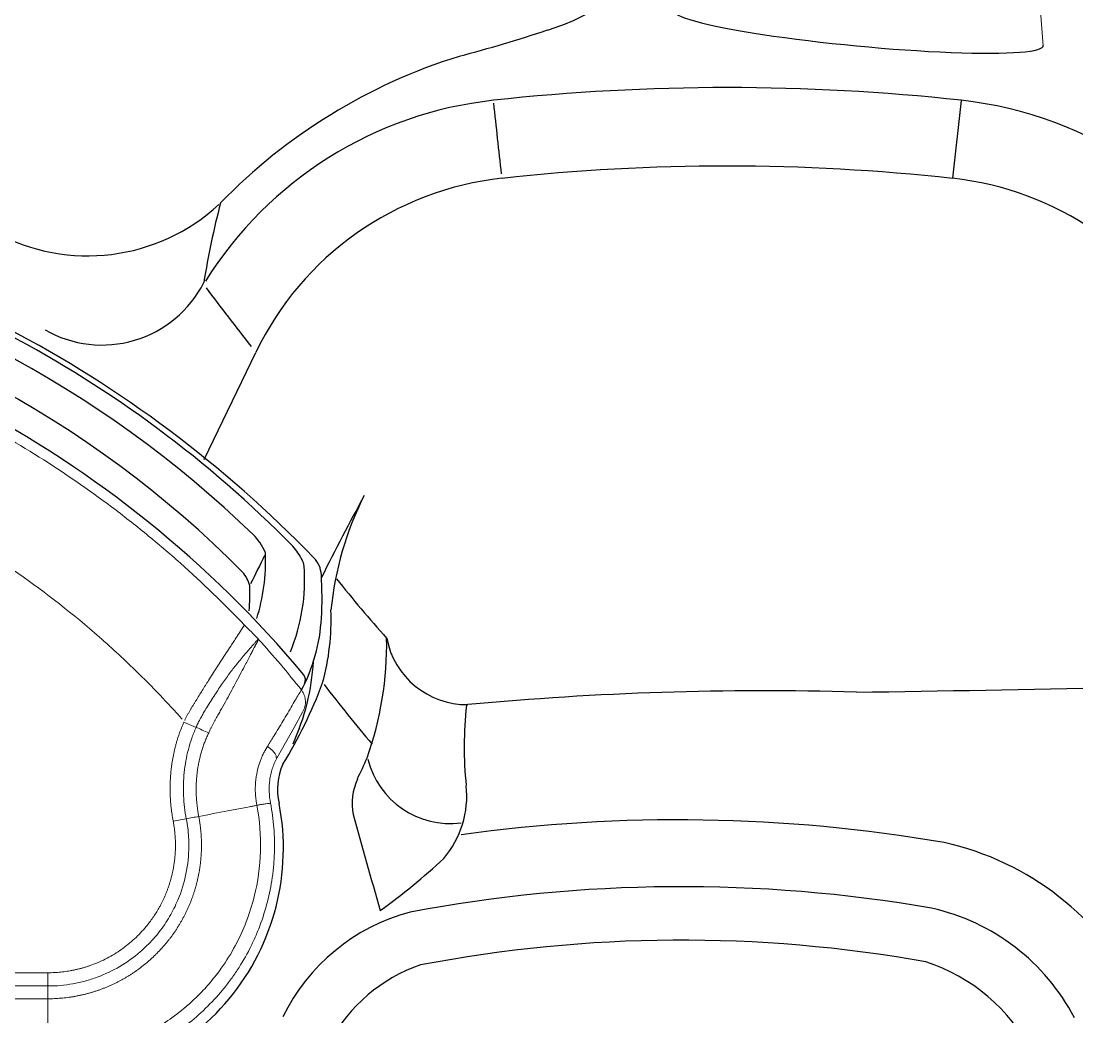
# Model space of a CAD drawing. Extents: x 0 to 78, y -21 to 126.
# Drawn here: x 20.86 to 40.59, y 6.5 to 25.11 of the extents above; entities that cross this region are included whole.
import ezdxf

# ---------------------------------------------------------------- set-up
doc = ezdxf.new("R2010")
doc.units = 0
doc.header["$MEASUREMENT"] = 0
doc.layers.add('1', color=4, linetype='Continuous')

# ---------------------------------------------------------------- blocks, each defined once
blk = doc.blocks.new('SHORT GRILL')
at = {"layer": '1', "color": 4, "linetype": 'Continuous'}
for centre, radius, start, end in [((-4.462, 0.354), 3.986, 115.3973, 147.5268), ((-5.957, 3.503), 0.5, 77.6802, 115.3973), ((-10.636, -17.921), 22.429, 40.972, 77.6802), ((-7.602, 2.509), 0.181, 86.5572, 132.8326), ((-10.58, -17.805), 20.711, 36.8579, 81.7042), ((-3.511, -0.99), 4.269, 120.0296, 126.4356), ((-5.567, 2.549), 0.176, 95.3544, 117.6211), ((-5.488, 1.408), 1.319, 80.8734, 94.1755), ((-9.963, -16.735), 20.002, 41.7755, 76.4546), ((5.921, -3.542), 0.5, 0.4578, 40.972), ((4.464, -3.799), 0.625, 12.0097, 38.5356), ((-0.445, -3.593), 6.866, 353.6839, 0.4578), ((0.708, -3.546), 4.37, 352.2061, 358.3656), ((3.091, -3.984), 3.309, 329.1733, 353.6839), ((5.84, -5.477), 0.18, 332.0158, 32.1351)]:
    blk.add_arc(centre, radius, start, end, dxfattribs=at)
at = {"layer": '1', "color": 3, "linetype": 'Continuous'}
for centre, radius, start, end in [((-4.138, 0.495), 3.696, 117.7966, 142.9488), ((-5.774, 3.597), 0.188, 94.77, 117.7966), ((-5.655, 2.174), 1.616, 79.8388, 94.77), ((-10.358, -17.408), 21.753, 41.5691, 76.7456), ((-3.672, 0.315), 3.366, 118.7933, 139.8272), ((8663.638, -5431.323), 10231.576, 147.9164281, 147.9197202), ((-5.19, 2.995), 0.289, 92.7608, 110.8678), ((-5.144, 2.03), 1.256, 77.6428, 92.7608), ((-10.045, -16.905), 20.814, 42.9455, 75.6164), ((4.479, -3.387), 0.973, 19.6763, 42.9455), ((21048.959, -11840.296), 24144.376, 150.6419152, 150.6433103), ((1.865, -3.043), 3.534, 339.2964, 359.2302), ((5.289, -3.089), 0.11, 359.2302, 15.9062), ((4.96, -3.735), 1.222, 23.7359, 38.4759), ((5.75, -3.388), 0.36, 4.8166, 23.7359), ((2.576, -3.428), 3.533, 334.593, 1.1482)]:
    blk.add_arc(centre, radius, start, end, dxfattribs=at)
blk = doc.blocks.new('lid2014prodigy')
at = {"layer": '1', "color": 3, "linetype": 'Continuous', "lineweight": 15}
for p, q in [((5.942, 6.541), (6.171, 6.445)), ((7.68, 5.87), (7.667, 5.878)), ((7.563, 5.028), (7.546, 5.024)), ((5.745, 4.689), (5.989, 4.735)), ((3.403, 1.372), (-3.403, 1.373)), ((3.403, 1.372), (3.403, 0.273))]:
    blk.add_line(p, q, dxfattribs=at)
at = {"layer": '1', "color": 4, "linetype": 'Continuous', "lineweight": 15}
blk.add_line((-3.403, 1.857), (3.404, 1.859), dxfattribs=at)
at = {"layer": '1', "color": 4, "linetype": 'Continuous', "lineweight": 15, "flags": 128}
blk.add_lwpolyline([(8.163, 6.727), (8.004, 6.446), (7.923, 6.302), (7.842, 6.158), (7.761, 6.014), (7.68, 5.87)], dxfattribs=at)
at = {"layer": '1', "color": 3, "linetype": 'Continuous', "lineweight": 15, "flags": 128}
blk.add_lwpolyline([(3.404, 1.859), (3.404, 1.735), (3.404, 1.611)], dxfattribs=at)
at = {"layer": '1', "color": 4, "linetype": 'Continuous', "lineweight": 15}
for points, knots in [([(-4.46, 14.358), (-3.911, 14.276), (-3.368, 14.171), (-2.293, 13.917), (-1.762, 13.768), (-0.974, 13.512), (-0.712, 13.421), (-0.322, 13.276), (-0.193, 13.226), (0.065, 13.124), (0.193, 13.072), (0.83, 12.804), (1.328, 12.57), (2.301, 12.064), (2.776, 11.791), (3.702, 11.208), (4.154, 10.897), (4.814, 10.401), (5.031, 10.231), (5.353, 9.968), (5.459, 9.879), (5.67, 9.699), (5.775, 9.608), (6.293, 9.147), (6.691, 8.761), (7.074, 8.359)], [0, 0, 0, 0, 0.125, 0.125, 0.25, 0.25, 0.3125, 0.3125, 0.34375, 0.34375, 0.375, 0.375, 0.5, 0.5, 0.625, 0.625, 0.75, 0.75, 0.8125, 0.8125, 0.84375, 0.84375, 0.875, 0.875, 1, 1, 1, 1]), ([(7.076, 8.357), (7.074, 8.354), (7.07, 8.348), (7.063, 8.339), (7.057, 8.329), (7.05, 8.32), (7.043, 8.309), (7.036, 8.299), (7.029, 8.288), (7.021, 8.276), (7.014, 8.265), (7.006, 8.253), (6.998, 8.24), (6.99, 8.228), (6.981, 8.215), (6.973, 8.202), (6.964, 8.188), (6.955, 8.174), (6.946, 8.16), (6.937, 8.146), (6.915, 8.111), (6.877, 8.052), (6.814, 7.956), (6.738, 7.841), (6.649, 7.704), (6.563, 7.57), (6.481, 7.442), (6.392, 7.303), (6.288, 7.137), (6.2, 6.994), (6.142, 6.9), (6.115, 6.856), (6.097, 6.826), (6.088, 6.811)], [0, 0, 0, 0, 0.012301, 0.024605, 0.036912, 0.049221, 0.061533, 0.073849, 0.086167, 0.098489, 0.110814, 0.123143, 0.135476, 0.147813, 0.160155, 0.172498, 0.18484, 0.19718, 0.209514, 0.221842, 0.23416, 0.298192, 0.362193, 0.447585, 0.532814, 0.617853, 0.681727, 0.745453, 0.841024, 0.936294, 0.957472, 0.978589, 1, 1, 1, 1]), ([(8.14, 7.146), (8.151, 7.131), (8.162, 7.116), (8.18, 7.084), (8.187, 7.067), (8.197, 7.041), (8.2, 7.032), (8.205, 7.014), (8.207, 7.005), (8.212, 6.978), (8.215, 6.959), (8.216, 6.931), (8.216, 6.922), (8.215, 6.903), (8.215, 6.894), (8.212, 6.867), (8.208, 6.848), (8.2, 6.812), (8.194, 6.794), (8.18, 6.76), (8.172, 6.743), (8.163, 6.727)], [0, 0, 0, 0, 0.125, 0.125, 0.25, 0.25, 0.3125, 0.3125, 0.375, 0.375, 0.5, 0.5, 0.5625, 0.5625, 0.625, 0.625, 0.75, 0.75, 0.875, 0.875, 1, 1, 1, 1]), ([(6.088, 6.811), (6.083, 6.804), (6.074, 6.789), (6.061, 6.766), (6.047, 6.743), (6.034, 6.719), (6.021, 6.696), (6.008, 6.672), (5.996, 6.649), (5.983, 6.625), (5.971, 6.601), (5.963, 6.585), (5.959, 6.577)], [0, 0, 0, 0, 0.099382, 0.198977, 0.298757, 0.398694, 0.49876, 0.598926, 0.699163, 0.799441, 0.899731, 1, 1, 1, 1]), ([(5.942, 6.541), (5.938, 6.531), (5.929, 6.511), (5.916, 6.481), (5.904, 6.451), (5.892, 6.42), (5.881, 6.39), (5.869, 6.359), (5.858, 6.329), (5.848, 6.298), (5.838, 6.267), (5.828, 6.236), (5.818, 6.204), (5.809, 6.173), (5.8, 6.142), (5.791, 6.11), (5.783, 6.079), (5.775, 6.047), (5.768, 6.015), (5.761, 5.983), (5.754, 5.952), (5.747, 5.92), (5.741, 5.888), (5.735, 5.856), (5.73, 5.823), (5.724, 5.791), (5.72, 5.759), (5.715, 5.727), (5.711, 5.695), (5.707, 5.662), (5.7, 5.602), (5.693, 5.512), (5.687, 5.394), (5.686, 5.276), (5.689, 5.175), (5.693, 5.091), (5.698, 5.023), (5.705, 4.956), (5.713, 4.889), (5.722, 4.822), (5.732, 4.755), (5.741, 4.711), (5.745, 4.689)], [0, 0, 0, 0, 0.017244, 0.034485, 0.051724, 0.068962, 0.0862, 0.103439, 0.12068, 0.137924, 0.155173, 0.172425, 0.18968, 0.206937, 0.224195, 0.241453, 0.258709, 0.275964, 0.293217, 0.310466, 0.327711, 0.344953, 0.362191, 0.379424, 0.396653, 0.413876, 0.431094, 0.448306, 0.465513, 0.482714, 0.499911, 0.562476, 0.624989, 0.687458, 0.749892, 0.785578, 0.821268, 0.856967, 0.892684, 0.928424, 0.964194, 1, 1, 1, 1]), ([(7.68, 5.87), (7.662, 5.838), (7.647, 5.806), (7.618, 5.739), (7.606, 5.705), (7.584, 5.636), (7.575, 5.601), (7.56, 5.531), (7.554, 5.495), (7.54, 5.388), (7.536, 5.317), (7.541, 5.171), (7.549, 5.099), (7.563, 5.028)], [0, 0, 0, 0, 0.125, 0.125, 0.25, 0.25, 0.375, 0.375, 0.5, 0.5, 0.75, 0.75, 1, 1, 1, 1]), ([(7.563, 5.028), (7.592, 4.874), (7.613, 4.72), (7.637, 4.412), (7.641, 4.257), (7.634, 4.024), (7.629, 3.947), (7.619, 3.83), (7.615, 3.791), (7.606, 3.714), (7.601, 3.675), (7.574, 3.483), (7.543, 3.331), (7.466, 3.031), (7.42, 2.883), (7.351, 2.7), (7.336, 2.664), (7.307, 2.592), (7.291, 2.556), (7.244, 2.449), (7.211, 2.379), (7.105, 2.172), (7.028, 2.038), (6.9, 1.844), (6.856, 1.781), (6.786, 1.687), (6.763, 1.656), (6.715, 1.594), (6.69, 1.564), (6.566, 1.414), (6.461, 1.3), (6.239, 1.086), (6.123, 0.985), (5.94, 0.842), (5.878, 0.797), (5.782, 0.73), (5.749, 0.709), (5.684, 0.666), (5.651, 0.645), (5.485, 0.543), (5.348, 0.47), (5.069, 0.338), (4.927, 0.28), (4.708, 0.205), (4.634, 0.182), (4.484, 0.139), (4.409, 0.12), (4.256, 0.086), (4.18, 0.071), (4.026, 0.045), (3.948, 0.034), (3.716, 0.009), (3.56, 0), (3.403, 0)], [0, 0, 0, 0, 0.0625, 0.0625, 0.125, 0.125, 0.15625, 0.15625, 0.171875, 0.171875, 0.1875, 0.1875, 0.25, 0.25, 0.3125, 0.3125, 0.328125, 0.328125, 0.34375, 0.34375, 0.375, 0.375, 0.4375, 0.4375, 0.46875, 0.46875, 0.484375, 0.484375, 0.5, 0.5, 0.5625, 0.5625, 0.625, 0.625, 0.65625, 0.65625, 0.671875, 0.671875, 0.6875, 0.6875, 0.75, 0.75, 0.8125, 0.8125, 0.84375, 0.84375, 0.875, 0.875, 0.90625, 0.90625, 0.9375, 0.9375, 1, 1, 1, 1]), ([(5.745, 4.689), (5.746, 4.679), (5.75, 4.66), (5.755, 4.632), (5.759, 4.603), (5.764, 4.574), (5.768, 4.545), (5.771, 4.516), (5.774, 4.487), (5.777, 4.458), (5.779, 4.429), (5.782, 4.4), (5.783, 4.371), (5.785, 4.342), (5.786, 4.313), (5.786, 4.284), (5.787, 4.255), (5.787, 4.226), (5.786, 4.197), (5.786, 4.168), (5.785, 4.139), (5.783, 4.11), (5.781, 4.081), (5.779, 4.053), (5.777, 4.024), (5.774, 3.995), (5.771, 3.966), (5.767, 3.938), (5.763, 3.909), (5.759, 3.881), (5.755, 3.852), (5.75, 3.824), (5.745, 3.796), (5.739, 3.767), (5.733, 3.739), (5.727, 3.711), (5.72, 3.683), (5.713, 3.655), (5.706, 3.627), (5.698, 3.599), (5.69, 3.572), (5.682, 3.544), (5.674, 3.517), (5.665, 3.489), (5.655, 3.462), (5.646, 3.435), (5.636, 3.407), (5.626, 3.38), (5.615, 3.354), (5.604, 3.327), (5.593, 3.3), (5.581, 3.274), (5.569, 3.248), (5.557, 3.221), (5.545, 3.195), (5.532, 3.169), (5.519, 3.144), (5.505, 3.118), (5.491, 3.093), (5.465, 3.045), (5.424, 2.977), (5.366, 2.889), (5.305, 2.804), (5.196, 2.666), (5.027, 2.488), (4.782, 2.289), (4.513, 2.125), (4.302, 2.031), (4.165, 1.983), (4.108, 1.965), (4.051, 1.948), (3.994, 1.933), (3.936, 1.919), (3.878, 1.906), (3.819, 1.895), (3.761, 1.885), (3.701, 1.877), (3.642, 1.871), (3.583, 1.865), (3.523, 1.862), (3.463, 1.859), (3.424, 1.859), (3.404, 1.859)], [0, 0, 0, 0, 0.006912, 0.013836, 0.020772, 0.027716, 0.034668, 0.041625, 0.048584, 0.055546, 0.062506, 0.069464, 0.076417, 0.083364, 0.090303, 0.097232, 0.104154, 0.11107, 0.117981, 0.124887, 0.13179, 0.138689, 0.145585, 0.152477, 0.159366, 0.166252, 0.173136, 0.180016, 0.186893, 0.193769, 0.200642, 0.207514, 0.214385, 0.221255, 0.228126, 0.234997, 0.241869, 0.248742, 0.255617, 0.262495, 0.269374, 0.276256, 0.283138, 0.290023, 0.296908, 0.303795, 0.310683, 0.317572, 0.324461, 0.331352, 0.338242, 0.345134, 0.352025, 0.358917, 0.365809, 0.372701, 0.379593, 0.386486, 0.393379, 0.400273, 0.425353, 0.450454, 0.475517, 0.500526, 0.575802, 0.650778, 0.725825, 0.801033, 0.815228, 0.829417, 0.843601, 0.857786, 0.871973, 0.886165, 0.900368, 0.914583, 0.928815, 0.943067, 0.957327, 0.971581, 0.98581, 1, 1, 1, 1])]:
    blk.add_open_spline(points, degree=3, knots=knots, dxfattribs=at)
at = {"layer": '1', "color": 3, "linetype": 'Continuous', "lineweight": 15}
for points, knots in [([(-5.222, 12.406), (-5.053, 12.386), (-4.885, 12.363), (-4.693, 12.335), (-4.669, 12.331), (-4.005, 12.23), (-3.37, 12.097), (-2.119, 11.763), (-1.503, 11.562), (-0.296, 11.093), (0.295, 10.825), (1.444, 10.227), (2.001, 9.896), (3.077, 9.176), (3.595, 8.786), (4.338, 8.161), (4.58, 7.946), (4.934, 7.613), (5.051, 7.501), (5.28, 7.273), (5.393, 7.157), (5.522, 7.022), (5.539, 7.004), (5.65, 6.886), (5.743, 6.786), (5.862, 6.656), (5.888, 6.627), (5.914, 6.598)], [2.551811, 2.551811, 2.551811, 2.551811, 2.737919, 2.737919, 2.764476, 2.764476, 3.474329, 3.474329, 4.184177, 4.184177, 4.894022, 4.894022, 5.603812, 5.603812, 6.313602, 6.313602, 6.668483, 6.668483, 6.845929, 6.845929, 7.023345, 7.023345, 7.050351, 7.050351, 7.200845, 7.200845, 7.243556, 7.243556, 7.243556, 7.243556]), ([(6.171, 6.445), (6.174, 6.452), (6.18, 6.466), (6.19, 6.486), (6.199, 6.507), (6.209, 6.527), (6.219, 6.547), (6.229, 6.566), (6.239, 6.586), (6.25, 6.605), (6.272, 6.646), (6.307, 6.708), (6.363, 6.804), (6.429, 6.909), (6.503, 7.025), (6.576, 7.137), (6.649, 7.245), (6.721, 7.349), (6.793, 7.447), (6.862, 7.54), (6.937, 7.634), (7.015, 7.729), (7.093, 7.82), (7.148, 7.884), (7.185, 7.926), (7.206, 7.951), (7.226, 7.974), (7.243, 7.994), (7.26, 8.013), (7.276, 8.031), (7.29, 8.048), (7.304, 8.064), (7.313, 8.075), (7.317, 8.08)], [0, 0, 0, 0, 0.008384, 0.016735, 0.025054, 0.033342, 0.041599, 0.049827, 0.058026, 0.066197, 0.074339, 0.110452, 0.145982, 0.199826, 0.253303, 0.306887, 0.360558, 0.414357, 0.468269, 0.52238, 0.576475, 0.648068, 0.719202, 0.789929, 0.816334, 0.842711, 0.865311, 0.887883, 0.910409, 0.932879, 0.955297, 0.977669, 1, 1, 1, 1]), ([(7.328, 8.068), (7.326, 8.065), (7.323, 8.058), (7.317, 8.047), (7.311, 8.035), (7.305, 8.024), (7.299, 8.012), (7.292, 7.999), (7.285, 7.987), (7.278, 7.973), (7.271, 7.96), (7.262, 7.944), (7.252, 7.925), (7.238, 7.898), (7.221, 7.865), (7.201, 7.827), (7.172, 7.771), (7.132, 7.693), (7.07, 7.575), (6.993, 7.429), (6.921, 7.293), (6.868, 7.195), (6.818, 7.104), (6.746, 6.971), (6.666, 6.826), (6.602, 6.712), (6.563, 6.642), (6.531, 6.583), (6.506, 6.536), (6.481, 6.488), (6.456, 6.44), (6.432, 6.391), (6.417, 6.358), (6.409, 6.342)], [0, 0, 0, 0, 0.013157, 0.026324, 0.0395, 0.052684, 0.065875, 0.079073, 0.092276, 0.105483, 0.118695, 0.131911, 0.151746, 0.171584, 0.202491, 0.233405, 0.264321, 0.330834, 0.397811, 0.492424, 0.587273, 0.614455, 0.641646, 0.723347, 0.80502, 0.84111, 0.877227, 0.897756, 0.918261, 0.938743, 0.959207, 0.979757, 1, 1, 1, 1]), ([(8.14, 7.146), (8.132, 7.134), (8.124, 7.12), (8.08, 7.049), (8.037, 6.976), (7.937, 6.802), (7.879, 6.703), (7.762, 6.507), (7.693, 6.392), (7.618, 6.271), (7.605, 6.251)], [4.482183, 4.482183, 4.482183, 4.482183, 5.31029, 5.31029, 8.623947, 8.623947, 11.936187, 11.936187, 14.698255, 15.250668, 15.250668, 15.250668, 15.250668]), ([(6.171, 6.445), (6.157, 6.412), (6.129, 6.344), (6.103, 6.275), (6.068, 6.172), (6.046, 6.102), (5.991, 5.891), (5.966, 5.747), (5.936, 5.458), (5.932, 5.312), (5.945, 5.022), (5.962, 4.877), (5.989, 4.735)], [2, 2, 2, 2, 4.31285, 6.625699, 6.625699, 11.251803, 11.251803, 20.501568, 20.501568, 29.745634, 29.745634, 38.991692, 38.991692, 38.991692, 38.991692]), ([(6.409, 6.342), (6.403, 6.329), (6.391, 6.304), (6.374, 6.266), (6.357, 6.227), (6.341, 6.188), (6.326, 6.149), (6.312, 6.11), (6.298, 6.07), (6.285, 6.03), (6.273, 5.99), (6.262, 5.95), (6.251, 5.909), (6.241, 5.868), (6.231, 5.827), (6.223, 5.786), (6.215, 5.745), (6.208, 5.704), (6.201, 5.662), (6.195, 5.62), (6.189, 5.57), (6.183, 5.512), (6.178, 5.445), (6.175, 5.378), (6.173, 5.312), (6.174, 5.245), (6.176, 5.178), (6.179, 5.111), (6.185, 5.045), (6.192, 4.978), (6.2, 4.912), (6.21, 4.846), (6.218, 4.802), (6.222, 4.78)], [0, 0, 0, 0, 0.026338, 0.052657, 0.078905, 0.105111, 0.131305, 0.157498, 0.183694, 0.209895, 0.236105, 0.262324, 0.288556, 0.314803, 0.341065, 0.367344, 0.393641, 0.419959, 0.446297, 0.472656, 0.499038, 0.540747, 0.5825, 0.624281, 0.666073, 0.70786, 0.749624, 0.791362, 0.833084, 0.874802, 0.916522, 0.958253, 1, 1, 1, 1]), ([(7.507, 6.089), (7.511, 6.096), (7.52, 6.11), (7.532, 6.131), (7.545, 6.152), (7.557, 6.173), (7.569, 6.193), (7.581, 6.213), (7.593, 6.232), (7.601, 6.245), (7.605, 6.251)], [0, 0, 0, 0, 0.12577, 0.253884, 0.381685, 0.507783, 0.632423, 0.755855, 0.878308, 1, 1, 1, 1]), ([(7.308, 4.988), (7.306, 4.997), (7.303, 5.014), (7.299, 5.039), (7.295, 5.065), (7.292, 5.091), (7.289, 5.117), (7.286, 5.143), (7.284, 5.17), (7.282, 5.196), (7.28, 5.222), (7.279, 5.249), (7.279, 5.275), (7.279, 5.302), (7.279, 5.329), (7.28, 5.356), (7.281, 5.382), (7.283, 5.409), (7.285, 5.436), (7.288, 5.463), (7.291, 5.49), (7.295, 5.517), (7.305, 5.582), (7.327, 5.686), (7.364, 5.802), (7.4, 5.892), (7.432, 5.959), (7.458, 6.006), (7.475, 6.035), (7.483, 6.048), (7.491, 6.062), (7.499, 6.075), (7.504, 6.084), (7.507, 6.089)], [0, 0, 0, 0, 0.022384, 0.04482, 0.067309, 0.08985, 0.112443, 0.13509, 0.157791, 0.180546, 0.203358, 0.226226, 0.249153, 0.272141, 0.295188, 0.318295, 0.341461, 0.364687, 0.387974, 0.411323, 0.434735, 0.458211, 0.481754, 0.607143, 0.734065, 0.798866, 0.864159, 0.929991, 0.94338, 0.956819, 0.970947, 0.985441, 1, 1, 1, 1]), ([(7.667, 5.878), (7.672, 5.887), (7.673, 5.913), (7.639, 5.975), (7.579, 6.033), (7.528, 6.074), (7.514, 6.084), (7.507, 6.089)], [0, 0, 0, 0, 0.25, 0.5, 0.86774, 0.93387, 1, 1, 1, 1]), ([(7.308, 4.988), (7.362, 4.706), (7.384, 4.418), (7.368, 3.845), (7.329, 3.56), (7.179, 2.963), (7.06, 2.653), (6.826, 2.218), (6.739, 2.078), (6.58, 1.855), (6.513, 1.768), (6.371, 1.6), (6.297, 1.519), (6.103, 1.325), (5.98, 1.215), (5.634, 0.945), (5.4, 0.799), (4.907, 0.557), (4.648, 0.462), (4.062, 0.314), (3.733, 0.273), (3.403, 0.273)], [2, 2, 2, 2, 8.602645, 8.602645, 15.180145, 15.180145, 22.745608, 22.745608, 26.528646, 26.528646, 29.050263, 29.050263, 31.572054, 31.572054, 35.354959, 35.354959, 41.659289, 41.659289, 47.962935, 47.962935, 55.527057, 55.527057, 55.527057, 55.527057]), ([(6.222, 4.78), (6.403, 4.815), (6.675, 4.867), (6.992, 4.927), (7.149, 4.957), (7.239, 4.975), (7.285, 4.984), (7.308, 4.988)], [0.0671768, 0.0671768, 0.0671768, 0.0671768, 0.5303787, 0.7619797, 0.8777802, 0.9338246, 0.9935806, 0.9935806, 0.9935806, 0.9935806]), ([(7.546, 5.024), (7.545, 5.025), (7.533, 5.025), (7.482, 5.018), (7.416, 5.008), (7.363, 4.998), (7.332, 4.993), (7.316, 4.99), (7.308, 4.988)], [0, 0, 0, 0, 0.25, 0.5, 0.75, 0.875, 0.93387, 1, 1, 1, 1]), ([(6.222, 4.78), (6.224, 4.77), (6.228, 4.751), (6.233, 4.721), (6.238, 4.691), (6.243, 4.661), (6.247, 4.631), (6.251, 4.601), (6.254, 4.571), (6.258, 4.541), (6.261, 4.511), (6.263, 4.481), (6.266, 4.451), (6.268, 4.421), (6.269, 4.391), (6.271, 4.361), (6.272, 4.331), (6.273, 4.301), (6.273, 4.271), (6.273, 4.241), (6.273, 4.211), (6.273, 4.181), (6.272, 4.151), (6.271, 4.121), (6.269, 4.091), (6.268, 4.061), (6.265, 4.032), (6.263, 4.002), (6.26, 3.972), (6.257, 3.942), (6.254, 3.912), (6.251, 3.882), (6.247, 3.853), (6.242, 3.823), (6.238, 3.793), (6.233, 3.764), (6.228, 3.734), (6.222, 3.705), (6.217, 3.675), (6.211, 3.646), (6.204, 3.617), (6.197, 3.588), (6.19, 3.558), (6.183, 3.529), (6.176, 3.5), (6.168, 3.471), (6.159, 3.443), (6.151, 3.414), (6.142, 3.385), (6.133, 3.357), (6.124, 3.328), (6.114, 3.3), (6.104, 3.272), (6.094, 3.243), (6.083, 3.215), (6.072, 3.187), (6.061, 3.16), (6.049, 3.132), (6.038, 3.104), (6.026, 3.077), (6.013, 3.05), (6.001, 3.022), (5.988, 2.995), (5.975, 2.968), (5.961, 2.942), (5.948, 2.915), (5.934, 2.889), (5.919, 2.862), (5.905, 2.836), (5.89, 2.81), (5.875, 2.784), (5.86, 2.759), (5.844, 2.733), (5.828, 2.707), (5.812, 2.682), (5.795, 2.657), (5.773, 2.623), (5.743, 2.581), (5.708, 2.532), (5.671, 2.483), (5.633, 2.435), (5.594, 2.388), (5.554, 2.342), (5.513, 2.297), (5.471, 2.253), (5.429, 2.209), (5.385, 2.167), (5.341, 2.125), (5.296, 2.085), (5.25, 2.045), (5.203, 2.007), (5.155, 1.969), (5.107, 1.933), (5.058, 1.897), (5.008, 1.863), (4.957, 1.829), (4.906, 1.797), (4.854, 1.766), (4.801, 1.735), (4.747, 1.706), (4.694, 1.678), (4.639, 1.652), (4.584, 1.626), (4.528, 1.602), (4.472, 1.578), (4.415, 1.556), (4.358, 1.535), (4.301, 1.516), (4.243, 1.497), (4.184, 1.48), (4.126, 1.464), (4.067, 1.45), (4.008, 1.436), (3.948, 1.424), (3.889, 1.413), (3.829, 1.403), (3.768, 1.395), (3.708, 1.388), (3.647, 1.382), (3.586, 1.378), (3.525, 1.374), (3.464, 1.372), (3.424, 1.372), (3.403, 1.372)], [0, 0, 0, 0, 0.00596, 0.011932, 0.017913, 0.023901, 0.029894, 0.03589, 0.041886, 0.047881, 0.053872, 0.059856, 0.065833, 0.071802, 0.077763, 0.083716, 0.08966, 0.095596, 0.101527, 0.107456, 0.113384, 0.119313, 0.125247, 0.131184, 0.137124, 0.143067, 0.149011, 0.154956, 0.160902, 0.166848, 0.172793, 0.178736, 0.184678, 0.190618, 0.196556, 0.202492, 0.208427, 0.21436, 0.220294, 0.226226, 0.232159, 0.238092, 0.244026, 0.249961, 0.255897, 0.261834, 0.267772, 0.273711, 0.279651, 0.285592, 0.291532, 0.297473, 0.303414, 0.309354, 0.315295, 0.321234, 0.327173, 0.33311, 0.339047, 0.344981, 0.350915, 0.356846, 0.362776, 0.368703, 0.374629, 0.380553, 0.386477, 0.392404, 0.398334, 0.404269, 0.410209, 0.416156, 0.422107, 0.428064, 0.434027, 0.439993, 0.445961, 0.458153, 0.470304, 0.482397, 0.494456, 0.506512, 0.518582, 0.530658, 0.542731, 0.554794, 0.566838, 0.578862, 0.590871, 0.602869, 0.614862, 0.626854, 0.638851, 0.650856, 0.662873, 0.6749, 0.686935, 0.698973, 0.71101, 0.723045, 0.735075, 0.747103, 0.759131, 0.771162, 0.783195, 0.795232, 0.807271, 0.819314, 0.831357, 0.843399, 0.855435, 0.867463, 0.879481, 0.891494, 0.90351, 0.915535, 0.927577, 0.939641, 0.951724, 0.963813, 0.975897, 0.987964, 1, 1, 1, 1]), ([(5.989, 4.735), (6, 4.679), (6.009, 4.622), (6.031, 4.451), (6.037, 4.337), (6.036, 4.05), (6.018, 3.877), (5.949, 3.54), (5.898, 3.375), (5.809, 3.163), (5.785, 3.111), (5.708, 2.957), (5.65, 2.857), (5.553, 2.714), (5.519, 2.668), (5.449, 2.577), (5.412, 2.533), (5.297, 2.404), (5.215, 2.323), (5.009, 2.146), (4.881, 2.055), (4.611, 1.896), (4.469, 1.829), (4.249, 1.748), (4.174, 1.724), (4.023, 1.683), (3.947, 1.666), (3.793, 1.639), (3.716, 1.628), (3.56, 1.614), (3.482, 1.611), (3.404, 1.611)], [2, 2, 2, 2, 6.402019, 6.402019, 15.19724, 15.19724, 28.3896, 28.3896, 41.581308, 41.581308, 45.979064, 45.979064, 54.773083, 54.773083, 59.170748, 59.170748, 63.56851, 63.56851, 72.362404, 72.362404, 84.346601, 84.346601, 96.331392, 96.331392, 102.325578, 102.325578, 108.320021, 108.320021, 114.314512, 114.314512, 120.309853, 120.309853, 120.309853, 120.309853]), ([(3.404, 1.611), (2.269, 1.61), (0.567, 1.609), (-1.702, 1.608), (-2.836, 1.607), (-3.403, 1.607)], [2, 2, 2, 2, 84.411832, 125.617653, 166.82476, 166.82476, 166.82476, 166.82476])]:
    blk.add_open_spline(points, degree=3, knots=knots, dxfattribs=at)
for points in [[(7.076, 8.357), (7.075, 8.358), (7.075, 8.358), (7.074, 8.359)], [(7.317, 8.08), (7.322, 8.086), (7.327, 8.093), (7.332, 8.099)], [(7.34, 8.09), (7.337, 8.083), (7.333, 8.076), (7.328, 8.068)], [(7.34, 8.09), (7.338, 8.093), (7.335, 8.096), (7.332, 8.099)], [(7.328, 8.068), (7.326, 8.07), (7.323, 8.074), (7.319, 8.078), (7.317, 8.08)], [(6.409, 6.342), (6.372, 6.359), (6.288, 6.396), (6.206, 6.431), (6.171, 6.445)], [(5.989, 4.735), (6.024, 4.742), (6.103, 4.758), (6.185, 4.774), (6.222, 4.78)], [(3.404, 1.611), (3.404, 1.576), (3.403, 1.496), (3.404, 1.41), (3.403, 1.372)]]:
    blk.add_open_spline(points, degree=3, dxfattribs=at)
at = {"layer": '1', "color": 4, "linetype": 'Continuous', "lineweight": 15}
for points in [[(7.076, 8.357), (7.162, 8.272), (7.248, 8.186), (7.332, 8.099)], [(7.34, 8.09), (7.617, 7.784), (7.883, 7.469), (8.14, 7.146)]]:
    blk.add_open_spline(points, degree=3, dxfattribs=at)
blk = doc.blocks.new('2014L2')
at = {"layer": '1', "color": 3, "linetype": 'Continuous', "lineweight": 15}
for p, q in [((-3.076, 1.393), (-3.203, 1.152)), ((2.997, 1.152), (2.841, 1.404))]:
    blk.add_line(p, q, dxfattribs=at)
at = {"layer": '1', "color": 4, "linetype": 'Continuous', "lineweight": 15}
for p, q in [((-3.443, 1.125), (-3.586, 0.323)), ((3.356, 0.323), (3.214, 1.125))]:
    blk.add_line(p, q, dxfattribs=at)
at = {"layer": '1', "color": 2, "linetype": 'Continuous'}
blk.add_ellipse((-0.115, 1.312), major_axis=(-2.4, -0.002), ratio=0.230702, start_param=3.141593, end_param=6.283185, dxfattribs=at)
at = {"layer": '1', "color": 3, "linetype": 'Continuous'}
for centre, major_axis, ratio, start_param, end_param in [((-0.118, 1.398), (-2.959, -0.005), 0.096023, 5.474081, 10.237444), ((-0.115, 1.312), (-2.4, -0.002), 0.060609, 0, 3.117594), ((-0.103, 1.152), (-3.1, 0), 0.087249, 6.191747, 9.53276)]:
    blk.add_ellipse(centre, major_axis=major_axis, ratio=ratio, start_param=start_param, end_param=end_param, dxfattribs=at)
at = {"layer": '1', "color": 4, "linetype": 'Continuous'}
for centre, major_axis, ratio, start_param, end_param in [((-0.115, 1.125), (-3.329, 0), 0.091781, 5.867673, 9.84029), ((-0.115, 0.323), (-3.471, 0), 0.095239, 6.249456, 9.458508)]:
    blk.add_ellipse(centre, major_axis=major_axis, ratio=ratio, start_param=start_param, end_param=end_param, dxfattribs=at)
blk = doc.blocks.new('2017 PRODIGY HL')
at = {"layer": '1', "color": 3, "linetype": 'Continuous'}
for p, q in [((38.424, 23.631), (38.266, 22.173)), ((24.282, 16.919), (25.244, 18.919)), ((26.061, 11.88), (26.06, 11.876)), ((26.061, 11.88), (26.061, 11.88)), ((27.048, 10.582), (27.05, 10.585))]:
    blk.add_line(p, q, dxfattribs=at)
at = {"layer": '1', "color": 2, "linetype": 'Continuous'}
for centre, radius, start, end in [((29.559, 28.749), 3.97, 286.6708, 299.5019), ((20.816, 55.112), 31.743, 285.0236, 288.1382), ((32.211, 14.301), 10.635, 107.3222, 135.8126), ((22.1, 24.342), 3.618, 241.4844, 312.7105), ((41.716, 26.35), 18.97, 217.933, 222.3192), ((29.192, 13.863), 1.529, 190.72, 270.5812), ((27.787, 624.444), 611.939, 270.812734, 271.718694), ((34.72, -46.22), 58.812, 88.29738, 95.37808), ((33.124, -19.277), 29.457, 80.2589, 97.8886), ((36.964, 4.551), 5.328, 26.1573, 77.5997)]:
    blk.add_arc(centre, radius, start, end, dxfattribs=at)
at = {"layer": '1', "color": 3, "linetype": 'Continuous'}
for centre, radius, start, end in [((34.053, -16.494), 40.363, 83.7827, 96.2113), ((30.472, 16.408), 7.266, 96.2113, 148.0545), ((-32780.933, -3544.923), 33004.11, 6.204813, 6.2071202), ((37.637, 16.405), 7.269, 27.3679, 83.7827), ((34.054, -16.538), 38.939, 83.7902, 96.2053), ((30.472, 16.407), 5.8, 96.2053, 154.3411), ((37.638, 16.407), 5.8, 27.3577, 83.7902), ((40.198, 17.663), 16.13, 165.4541, 170.863), ((22.37, 21.189), 2.133, 240.09, 333.1128), ((67.909, 52.721), 54.432, 216.7846, 218.2395), ((59.267, -1.382), 36.529, 151.1487, 153.8665), ((32.564, 13.544), 5.941, 152.9629, 174.6625), ((22.168, 13.926), 4.484, 344.6533, 2.1799), ((21.346, 13.46), 6.344, 340.4801, 1.067), ((21.994, 13.4), 4.336, 335.5159, 356.5764), ((18.184, 15.849), 8.871, 328.5319, 339.4822), ((49.512, 30.283), 28.939, 217.3907, 220.2291), ((36.184, 11.549), 7.046, 173.7452, 185.9475), ((15.654, 16.471), 12.749, 334.3093, 336.2713), ((28.884, 11.705), 1.596, 194.0817, 277.1477), ((26.752, 10.754), 1.104, 155.1581, 194.1325), ((28.176, 10.482), 1.131, 155.9334, 190.3616), ((27.369, 10.63), 1.818, 319.8348, 5.9475), ((21.342, 9.65), 4.418, 269.9929, 10.8797), ((184.349, 53.551), 163.129, 195.38267, 196.03799), ((20.439, 18.388), 12.204, 305.7446, 312.9684), ((33.204, -18.359), 27.289, 80.15, 100.7249), ((36.999, 4.624), 4, 27.6605, 77.3799), ((29.081, 4.87), 3.708, 104.9232, 153.9922), ((33.201, -17.948), 25.878, 79.8462, 100.864), ((36.71, 4.272), 3.419, 27.2694, 72.0596), ((29.283, 4.624), 3, 108.6506, 152.3414)]:
    blk.add_arc(centre, radius, start, end, dxfattribs=at)
at = {"layer": '1', "color": 1, "linetype": 'Continuous', "rotation": 354.5401886315517}
blk.add_blockref('2014L2', (36.587, 24.646), dxfattribs=at)
at = {"layer": '1', "color": 1, "rotation": 3.019192157445524}
blk.add_blockref('SHORT GRILL', (19.871, 17.956), dxfattribs=at)
at = {"layer": '1', "color": 1, "linetype": 'Continuous'}
blk.add_blockref('lid2014prodigy', (17.956, 5.463), dxfattribs=at)

msp = doc.modelspace()

# ---------------------------------------------------------------- block references
at = {"layer": '1'}
msp.add_blockref('2017 PRODIGY HL', (0, 0), dxfattribs=at)

doc.saveas('drawing.dxf')
